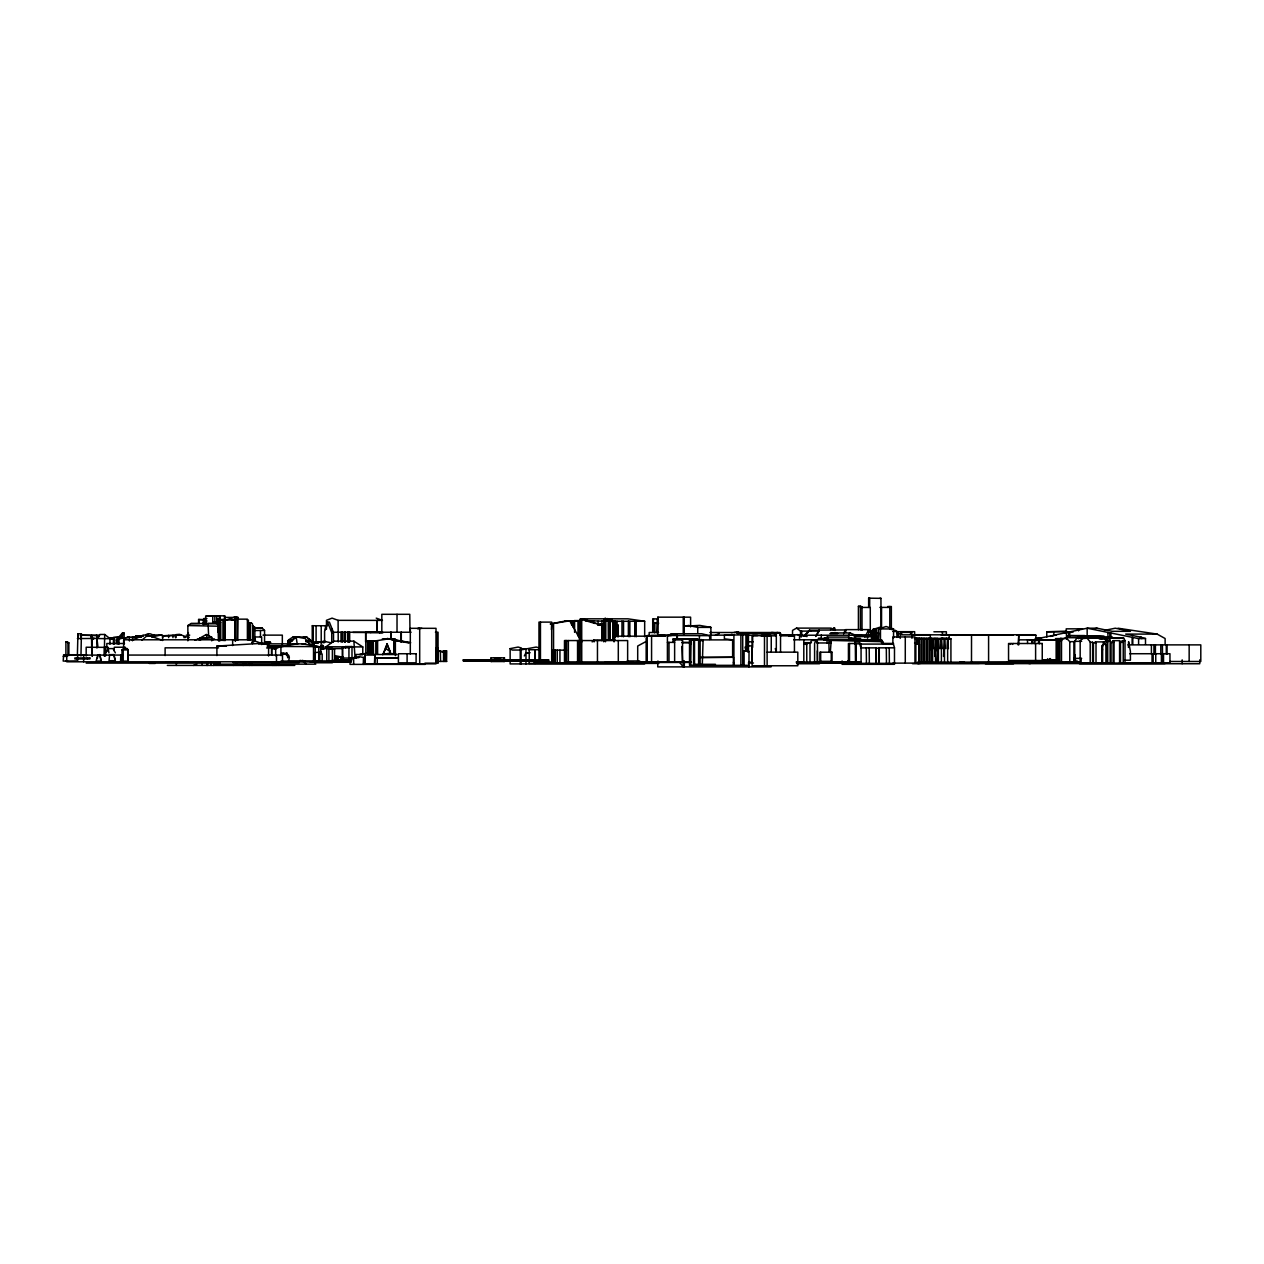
<?xml version="1.0" encoding="UTF-8"?>
<svg xmlns="http://www.w3.org/2000/svg" width="1264" height="1264" viewBox="0 0 1264 1264"><rect width="100%" height="100%" fill="white"/><g stroke="black" fill="none" stroke-linecap="round" stroke-linejoin="round"><path stroke-width="1.5" d="M80.975 639.347L81.402 633.785L77.926 633.785L77.373 655.795M336.066 656.727L337.551 661.23L337.551 657.296L336.066 657.296L336.066 661.23L337.551 657.296L343.318 657.296L343.318 661.23M791.785 634.812L789.889 635.571M216.887 655.574L216.918 646.078L267.636 642.965L268.584 643.423L268.584 656M1077.513 661.056L1074.732 662.842L1074.732 641.354L1076.77 638.162L1103.962 638.273L1106.995 641.875L1106.995 662.842M651.576 662.162L651.576 635.508L677.299 635.508L677.299 639.063L676.825 635.508L671.342 633.738L668.624 635.508M237.679 640.358L237.948 617.401L234.962 616.99L226.224 620.039M700.13 639.916L698.613 640.516L703.1 640.516L700.13 639.916L700.114 665.338M287.797 657.77L287.576 656.079M288.871 659.855C291.526 652.777 281.935 652.382 282.235 655.4M91.245 637.198L91.545 635.255L91.687 648.606M1128.436 647.452L1128.61 641.67L1130.411 651.308L1130.411 660.203L1124.375 660.203M684.44 661.214L684.251 666.886L684.251 661.151M934.696 656.411L935.486 638.699L949.691 638.541L941.396 638.431L944.492 638.652L944.492 662.32M281.73 654.357L281.856 653.077L284.526 653.583A4.629 1.296 35.6 0 1 285.237 654.088M551.42 629.583L551.704 624.005M940.906 648.669L941.396 638.905L937.288 638.699M930.952 649.554L931.521 638.604L915.041 638.288M943.529 656.458L944.492 638.873L928.487 638.383M947.084 648.637L947.637 638.873L949.469 638.352L950.923 638.81L950.923 662.32M1018.041 644.83L1018.768 635.192L1035.864 635.192L1035.864 640.974M873.914 630.088L872.429 630.088L872.397 639.3M861.068 643.85L858.793 642.08L855.001 642.08L854.827 643.787L861.068 643.85L861.068 663.347M96.933 648.037L96.933 638.557L99.856 634.465L104.691 634.481L104.296 656.063M217.945 632.095L218.593 626.217L218.593 640.832L218.182 623.231L215.544 623.357M1075.174 654.641L1074.732 658.37L1076.77 662.842M206.048 624.321L206.632 620.482L205.748 624.305M827.051 640.153L825.898 640.153L826.387 638.81L828.236 638.81L828.884 640.153L823.765 639.995M97.344 658.418L97.944 654.799L99.856 654.657L101.262 661.088L96.111 661.088L97.944 654.799M608.553 618.744L608.553 640.074L608.411 622.615L611.365 618.791L610.228 622.615L610.228 640.042M98.513 637.009L99.666 635.065M145.992 634.607C150.037 631.51 155.504 637.024 153.687 635.839M154.176 634.607L153.687 636.519L161.429 634.986L163.593 636.44M202.793 623.958L203.852 619.723L203.852 624.511M604.192 621.256L605.567 618.286L604.239 621.13M67.687 661.072L63.2 661.072L63.611 654.736L74.766 654.736M153.687 636.519L154.097 634.986L161.429 634.986M1055.077 640.311L1055.598 638.573L1061.902 638.573M873.566 629.425L874.372 628.887L872.887 629.504L872.887 640.88M828.884 643.376L831.206 640.437L830.306 652.556M772.367 633.896L763.772 633.896L763.33 635.318L764.546 634.812M1059.801 641.117L1060.654 638.446L1067.021 638.478M333.396 632.158L329.383 622.109L327.534 622.109L324.595 631.194L324.595 641.907M387.179 644.15L382.755 654.768M220.758 640.69L220.758 622.109L217.519 620.766L217.013 622.473L212.763 622.473L212.731 615.931M384.856 650.186L383.213 654.231M1105.921 662.842L1105.921 645.446L1104.199 642.302L1101.797 646.267L1101.797 662.842M1102.635 662.842L1102.635 646.267L1104.199 642.302M828.173 638.952L827.762 640.153M828.884 642.965L817.271 642.965M810.003 662.036L810.003 643.392L811.662 640.453L815.817 640.453L814.585 643.392L814.585 662.036M843.641 633.738L845.711 629.63L868.716 629.63L868.716 636.835M864.892 637.182L868.716 629.63M831.206 640.437L882.556 641.701L881.703 643.376L881.703 639.789L793.681 639.789M524.339 655.937L525.982 652.745L529.9 652.745M815.691 636.487L818.946 630.167L818.946 631.273M1046.766 637.135L1046.766 631.763L1066.879 631.431L1066.216 632.727L1066.216 628.84L1082.537 628.84M843.641 633.627L845.553 629.946L819.593 630.072L816.512 635.729M603.418 621.256L604.777 618.665M283.721 653.077L282.915 654.468M609.311 640.042L609.311 622.615L610.702 620.087M105.765 652.888L108.198 648.622L112.97 648.59L115.387 652.888M1084.401 636.124L1095.477 635.887L1104.151 636.44L1104.151 637.309L1078.619 636.392M248.423 624.732L249.087 623.594L249.782 624.226L249.782 639.758M1066.247 638.731L1068.017 635.571L1084.717 635.571M855.112 638.462L855.112 635.018L850.024 632.948L848.697 635.018L848.697 638.462L856.139 638.462M97.834 646.157L96.965 638.557L113.981 638.699L113.981 644.34M77.373 638.557L91.703 638.494L91.561 635.239L91.687 638.541L94.468 638.573M223.87 620.055L220.284 620.055L220.173 615.821M370.226 641.512L366.955 641.006M277.685 648.1L278.933 646.489L318.812 646.615L301.859 643.755M288.382 644.119L296.155 636.851L305.272 638.557L310.423 645.351M268.537 643.534L264.018 644.04M117.252 643.408L116.32 639.821L119.527 638.683L124.125 633.059L122.403 633.074L116.32 639.821L116.32 643.708M325.986 646.773L333.917 641.148L353.873 641.148L362.784 646.931L362.784 653.962M603.734 641.796L605.251 639.979L614.825 639.979M605.456 620.782L607.937 618.633L604.397 618.886M607.573 618.665L605.788 620.75L605.772 640.074M135.912 635.839L141.837 636.313L136.101 635.839M288.081 644.119L291.368 640.421M592.168 641.922L593.78 640.137L612.55 640.184M803.872 636.124L809.434 630.167L818.946 630.167M281.809 654.246L281.098 655.431M320.598 642.586L325.527 641.385M1010.173 644.419L1011.01 643.534M1012.417 644.419L1013.254 643.534M762.382 635.318L763.772 633.896M804.157 636.124L808.123 632.348M211.752 640.848L211.752 637.309L206.301 634.496L199.538 638.336L202.698 637.467M122.008 649.917L123.603 648.479L126.906 648.479L128.264 649.917L128.264 661.119L122.008 661.119L122.008 649.917L128.264 649.917M141.837 640.248L147.841 635.049L161.223 639.932M604.429 640.279L604.429 625.19L603.197 624.147L601.98 625.19L601.98 639.663M601.601 625.19L603.197 624.147M213.932 621.935L212.731 622.52L215.702 622.473L217.519 620.766M287.655 657.264L287.576 656.458M215.702 622.109L220.758 622.109L214.848 622.473L214.848 615.931M830.211 640.548L831.096 643.376M291.826 640.611C292.537 638.067 287.718 642.317 290.91 639.758L290.941 640.611M287.923 644.387L287.923 640.611L290.91 639.758M310.533 640.611L306.962 637.151L296.756 636.914L290.53 640.611M287.923 640.611L289.124 640.611M290.53 640.579L291.826 639.726M288.65 644.387L288.65 639.837L293.122 636.914L296.756 636.914M80.232 635.587L81.038 635.065M187.862 640.832L187.862 625.554L190.99 623.563L216.413 623.515L219.114 626.233L219.114 640.864M1066.468 632.427L1066.468 638.62M318.733 652.477L320.914 651.971L322.178 654.357L322.178 660.914L314.957 660.914L315.226 652.477M320.914 651.971L314.957 652.635M833.608 629.993L831.112 628.113L796.541 628.113L792.528 630.388L792.528 634.212M645.872 641.622L637.704 646.015L637.704 661.878L690.855 662.099M287.07 653.014L280.813 654.562M734.068 632.458L738.397 631.858L738.46 633.011L737.102 633.011L737.102 631.937L738.46 631.953M823.148 639.347L827.636 637.072L848.097 637.072L854.385 639.347L821.726 639.205L827.636 637.072M737.196 632.458L738.397 631.858M830.59 629.598L834.635 627.876L835.362 630.436M1055.219 635.413L1056.341 634.86L1055.187 634.86M132.451 640.295L143.259 635.049L147.841 635.049M872.887 629.504L881.008 626.865L880.961 598.346L868.637 598.172L868.637 607.431M198.59 623.326L198.59 619.55L204.8 619.455M266.609 647.942L272.171 647.642L275.615 649.175M213.411 665.417L216.681 663.963M233.413 665.417L236.905 663.853M1046.766 631.763L1066.879 631.431M252.5 643.629L252.468 623.8L251.346 622.978L250.288 623.436L250.288 640.358M1081.399 638.162L1082.49 637.704L1065.979 637.704L1061.507 639.6L1061.507 662.842M855.001 642.08L854.827 643.518M77.831 655.131L66.755 655.273L84.609 655.1M342.433 661.783L342.433 647.753L348.943 647.753L351.992 646.552L351.992 659.871M715.408 635.097L719.216 633.596M757.61 635.539L752.665 635.539L752.665 647.389M729.012 635.413L732.046 634.244M342.433 647.753L345.53 646.552L351.992 646.552M337.551 661.23L337.551 656.727L336.066 657.296L337.551 657.296M251.868 642.381L255.265 641.117L263.813 644.277M134.332 637.009L132.515 637.688L141.442 637.009L127.316 637.119M749.031 665.338L689.528 665.338L689.528 640.39L691.187 639.758L690.776 643.961M194.703 640.248L197.769 639.157L214.58 639.157L211.546 640.216M954.636 635.286L956.722 635.286M689.528 640.39L694.521 640.074L694.521 665.338L693.636 659.508M225.182 640.548L225.182 619.502L216.776 619.502L220.758 619.407M948.269 638.652L930.288 638.462L930.288 634.718L911.96 634.718L911.96 638.304M193.392 665.417L196.773 664.295M878.638 640.722L878.638 628.903L886.096 626.517L893.553 628.966L893.553 638.004M119.527 638.683L129.434 637.277L129.434 640.974M1104.752 637.799L1101.26 638.604L1104.752 637.799L1107.722 642.096L1104.025 637.799M266.593 641.843C261.806 642.776 276.563 641.986 268 643.139L266.593 641.843L270.212 641.843M1087.403 637.293L1112.494 637.293L1104.151 637.309M92.272 656.063L92.225 638.067L96.933 638.557M463.319 659.808L548.623 659.855L548.623 660.882L463.319 660.835L463.319 659.808L548.623 660.882M118.974 644.245L118.974 638.573L124.125 637.277L124.125 633.059M940.211 638.541L942.754 638.573M794.44 652.161L794.44 635.824L788.641 636.313M731.998 635.113L732.962 634.891M118.974 638.573L129.434 637.277M1035.864 635.192L1031.772 634.939M1018.784 634.733L1016.746 634.939M419.3 628.255L417.531 628.635L421.876 628.319M690.697 665.338L691.108 639.758M1069.739 632.648L1073.262 631.921M1093.486 628.951L1097.089 628.208L1112.241 631.321L1130.474 631.336L1115.275 628.208L1104.515 630.404M1037.791 638.62L1087.166 628.208L1097.089 628.208M1050.305 636.408L1053.828 635.697L1053.828 631.763M683.935 633.833L683.935 626.217L699.703 625.396L710.905 627.386L710.905 639.063M566.398 620.814L550.219 624.005L569.732 620.814L581.709 642.175M644.672 663.916L510.135 663.916L510.135 648.637L518.114 647.057L521.432 647.99M318.165 643.218L313.978 643.329L313.978 646.947M510.135 648.637L512.204 650.044L520.247 650.028L536.173 647.057L539.507 647.99M313.978 643.329L324.058 641.369L330.947 642.728M425.21 664.374L350.033 664.374L350.033 658.307L358.929 656.616L364.885 657.754L364.885 664.374M384.414 654.152L389.77 653.14L396.88 654.531L374.255 654.499L366.939 653.14L359.64 654.531L362.847 654.515L356.037 654.468L356.037 658.307M112.291 638.889L113.728 638.62L110.063 638.889L113.476 638.415M873.977 633.185L876.868 632.916L873.977 633.185L874.167 637.056M231.47 619.992L235.673 619.834L223.475 620.071M580.081 661.878L580.223 619.091L595.328 623.547M580.223 619.091L582.767 618.902L601.854 625.206L601.854 640.69M368.582 653.741L368.582 641.164L365.817 641.196L370.668 641.022L369.625 641.211L369.625 653.741M369.625 641.211L373.322 640.943L373.48 653.741M373.48 641.196L391.097 638.494L395.379 639.363L395.379 655.621M388.064 638.494L386.958 638.636L390.955 638.952M374.855 663.837L374.855 655.036L364.775 655.1L364.775 663.837L436.017 663.837L436.017 628.319L410.31 628.319L410.31 653.962M374.855 655.036L374.428 663.837M280.924 655.621L280.924 646.473L297.988 643.755M741.541 634.007L746.724 633.343L746.724 650.834M917.901 663.695L923.51 662.968M741.826 633.833L746.724 633.343M118.168 636.93L110.331 638.036L113.981 638.699M803.809 644.119L806.764 644.482L806.78 661.973M1068.017 635.571L1104.151 636.44M351.297 660.598L329.098 661.862L329.098 660.835L351.297 659.571M918.849 663.094L918.849 643.882L915.847 644.198L915.847 663.094M733.436 657.264L700.114 657.47L733.436 657.264L733.436 665.338M329.098 660.835L351.202 659.555M329.098 661.862L351.202 660.582M162.645 637.672L162.645 635.824L180.831 634.686L175.996 634.686L175.996 637.672M175.996 634.686L179.456 634.386L188.905 637.672M162.645 635.824L174.78 635.681M937.509 638.541L932.405 638.715L932.405 662.32L932.658 638.699L933.401 648.543M520.247 649.222L525.982 648.78L520.247 649.222L520.247 663.916M274.746 647.847L272.708 648.021L275.615 649.364M896.966 633.533L898.246 633.438L898.246 637.356M199.791 638.099L211.752 637.309M585.817 620.545L604.571 621.272M668.356 635.681L671.342 635.508M569.732 620.814L564.803 621.256L580.097 620.545M610.939 621.272L644.672 621.272L644.672 636.787M635.808 621.13L644.672 621.272M575.452 620.972L569.258 620.972M136.101 636.313L139.625 635.934M253.274 626.976L254.838 627.307L254.838 640.769L254.775 636.977M1076.77 638.162L1123.633 638.051L1125.007 640.611L1125.007 663.252L1078.034 663.252M1087.277 638.162L1089.647 638.067M1099.949 638.415L1103.962 638.273M593.638 621.193L585.88 620.75L593.432 620.798M796.541 628.113L800.523 631.099L817.081 631.084M574.377 620.545L579.481 620.75L579.481 639.71M310.043 645.746L313.851 645.667M931.521 662.32L931.521 638.51L914.362 638.415M604.018 622.868L603.686 620.782M264.555 643.961L264.555 630.452L254.664 630.531M739.709 633.311L745.965 634.844L724.398 635.128L724.398 638.826L732.63 639.884L732.63 657.47M113.918 654.594L109.652 654.657L109.02 660.709L115.356 660.709L113.918 654.594L115.04 660.709M1087.166 636.882L1087.166 628.208L1138.595 638.62L1145.5 638.494L1145.5 644.371M542.098 660.045L540.66 660.061L548.623 659.855M254.585 627.86L261.869 627.75L264.555 630.452M876.347 663.347L876.205 647.832L861.068 647.911L860.057 645.367M1099.712 638.241L1098.163 638.257L1102.24 638.257M1065.979 637.704L1069.786 641.67L1074.732 641.622M1081.052 638.336L1086.124 638.257M1123.633 638.051L1101.26 638.099M353.667 657.612L353.667 664.374M368.582 641.164L367.808 653.741M858.414 629.772L858.414 606.325L860.452 606.325L862.001 606.752L862.001 630.246M1086.993 637.119L1091.717 637.34M1074.732 641.354L1081.668 641.322M688.043 625.396L697.744 627.386L710.905 627.386L704.001 626.802M98.513 635.46L81.275 635.223L98.513 635.46L98.513 637.135M309.253 639.821L307.768 638.541L310.533 639.821M1078.318 637.546L1082.11 637.53M1106.3 638.051L1107.722 640.674L1110.155 640.674L1111.072 642.396L1111.072 663.252M1125.007 640.611L1122.321 640.627L1122.321 642.396M1113.126 663.252L1113.126 640.658L1119.588 640.627L1120.504 642.365L1120.504 663.252M1106.995 641.875L1095.193 641.907L1096.014 642.886L1096.014 662.842M1111.072 642.396L1114.042 642.381L1114.042 663.252M1120.504 642.365L1123.238 642.349L1123.238 663.252M77.989 655.131L86.805 655.1M63.2 656.395L66.913 656.379M747.64 634.686L748.462 634.686L748.462 651.924M942.407 631.779L942.407 634.639L946.388 634.654L946.388 631.779L933.906 631.779M1141.787 638.62L1141.787 637.404L1140.112 637.404L1145.5 638.494M65.902 655.258L65.902 641.749L66.723 641.749L68.872 642.87L68.872 655.589M1080.167 662.842L1080.167 640.469L1083.122 638.415L1087.151 638.273L1090.2 641.907L1093.423 642.902L1093.423 662.842M1093.423 642.902L1096.014 642.886M858.161 663.347L894.485 663.347L894.485 647.816L879.128 647.832L879.128 663.347M868.637 598.172L869.695 598.172L869.695 607.431M879.902 598.346L880.961 598.346M858.414 606.325L862.001 606.752M861.621 607.431L870.28 607.431L870.28 632.142M879.902 607.399L889.793 607.399M207.138 616.105L219.304 616.105M224.692 617.417L237.948 617.401M657.722 617.164L690.602 617.164L690.602 626.912M206.933 618.554L203.788 618.554L203.567 624.637M583.968 618.823L627.908 618.823L643.092 621.035M658.181 618.902L652.714 618.902L652.714 632.348M236.226 619.155L247.396 619.155L247.396 639.679M247.396 620.182L248.423 620.182L248.423 640.042M609.406 620.75L604.018 620.75L604.034 640.279M574.377 620.798L580.097 620.798M607.937 620.782L601.933 620.782L601.933 624.637M610.954 620.782L612.661 620.782M248.202 622.978L251.346 622.978M654.452 622.899L658.528 623.136L654.452 622.899L654.452 632.458M190.99 623.563L199.665 623.563M216.413 623.515L208.054 623.515L208.623 635.571M618.207 636.803L618.207 625.206L615.726 624.653L615.268 636.677M601.854 625.206L597.082 624.116M604.429 625.19L602.928 624.147M614.873 630.515L614.446 625.159L614.446 630.926M618.207 625.206L617.78 636.756M312.255 625.743L327.581 625.743M252.468 625.917L254.775 627.26M697.096 626.217L683.935 626.217M255.233 627.75L261.869 627.75M878.638 628.903L893.553 628.966M615.536 630.831L613.656 630.831L613.941 634.244M871.749 633.691L869.237 630.957L872.824 631.005M615.268 631.084L616.563 631.084M869.395 631.321L873.266 631.321M897.819 631.684L914.646 631.684L914.646 634.623M411.069 632.237L331.737 632.237L331.737 641.97M435.432 632.237L438.055 632.237L438.055 661.42M370.194 632.458L371.079 632.458M658.576 632.506L649.175 632.506L649.175 636.313M709.862 632.506L779.762 632.506M900.979 632.379L911.786 632.379L911.786 634.354M878.638 632.853L878.101 640.722M830.78 632.948L850.024 632.948M748.304 633.406L772.525 633.201L776.317 635.887L760.691 635.618M1064.983 633.375L1065.236 632.158M771.609 632.442L780.536 633.39L780.536 652.161M829.863 633.564L837.684 633.548M671.342 633.738L701.725 633.738L709.689 635.666L709.689 639.458M897.977 633.738L901.832 633.738M746.724 634.686L747.624 634.686L747.64 651.924M940.827 634.702L965.854 634.939M780.394 634.812L799.543 634.812L799.543 639.505M1033.81 634.733L900.205 634.844L900.205 638.415M186.298 635.144L189.726 635.144M262.975 635.128L282.33 635.128L282.33 644.561M659.302 635.192L670.031 635.192M709.704 635.192L733.167 635.097M779.714 635.034L793.713 635.034M798.643 635.223L866.567 635.223L867.562 638.162M872.429 630.088L872.887 635.049L874.372 635.049M946.641 635.018L1002.573 635.018M748.272 635.286L763.503 635.286M854.353 635.365L861.637 635.365M867.12 635.381L870.785 635.381M665.196 635.539L647.231 635.539L647.231 662.162M709.689 635.666L676.825 635.508M146.829 635.839L153.845 635.839L146.987 636.313M780.536 635.824L794.44 635.824M1092.459 635.887L1095.477 635.887M665.291 636.187L614.067 636.187L614.067 641.907M143.401 636.298L136.101 636.124L141.837 636.124M854.18 636.582L872.413 636.582M151.617 637.04L153.623 637.04M254.664 636.977L261.664 636.977L261.664 644.561M303.36 637.151L306.962 637.151M109.241 637.988L113.792 637.988M1036.132 638.194L1041.03 638.194M826.135 638.573L818.266 638.431L820.273 638.541M848.697 638.462L860.61 638.462M950.923 638.81L944.492 638.873L945.235 648.637M1110.377 638.92L1099.269 638.92L1099.317 637.277M673.033 642.381L673.033 639.063L697.602 639.063M673.033 639.063L698.692 639.394M1034.963 639.458L1041.552 638.81M860.626 639.647L872.46 639.647M252.5 639.789L123.635 639.789L123.635 649.38M681.912 646.457L682.544 662.162L682.544 639.9L673.823 639.9L674.628 639.41L674.628 662.162M691.187 639.9L732.63 639.884M1018.8 639.837L1038.487 639.837L1038.487 643.439M1038.85 639.932L1061.792 639.837M690.697 640.074L694.521 640.074M1029.718 640.184L1061.776 640.09M306.141 640.816L312.366 640.911M305.888 641.053L310.754 641.053L308.953 640.627L308.953 638.573L308.748 640.611M747.719 641.796L753.218 641.796M305.967 641.843L322.747 641.907M880.945 641.701L882.556 641.701M667.408 642.381L674.628 642.381M691.345 642.539L681.754 642.539L690.729 642.633M65.902 641.749L68.872 642.87M647.231 642.712L646.899 662.162L691.345 662.162M803.778 642.697L811.472 642.697M810.477 643.028L804.82 643.028L806.78 644.466M124.488 643.502L106.824 643.502L106.824 647.247M882.335 643.423L893.553 643.423M258.535 643.866L305.746 643.866M308.574 644.198L313.93 644.198M918.849 643.882L916.732 643.882L919.386 644.261L919.386 663.094L892.874 663.142M859.567 644.087L893.443 644.087L894.485 647.816M1127.851 644.877L1200.8 644.877L1200.8 661.483L1169.927 661.483M1105.921 645.446L1103.377 642.302M267.541 645.841L288.619 645.841M747.64 645.904L751.764 645.904L751.764 662.21L748.778 662.21M267.115 646.062L289.661 646.062M1102.635 646.267L1101.797 646.267L1102.524 649.949M315.226 661.104L315.226 646.473L320.614 646.899L320.614 654.357M281.477 646.899L275.663 646.899L275.663 655.795M315.226 646.473L320.614 646.899M108.056 647.373L86.173 647.247L86.173 656.063M125.326 647.247L114.25 647.247L114.25 650.77M218.561 647.832L165.11 647.832L165.11 655.574M271.792 655.242L271.792 647.8L274.746 647.974M321.04 648.148L331.99 648.148M328.909 661.467L328.909 648.606L334.565 648.906L334.565 661.467L287.592 661.467M271.555 648.574L275.204 648.574M322.02 648.606L342.591 648.606L342.607 661.783M876.347 648.211L879.27 648.211L879.27 663.347M320.803 648.827L324.042 648.827L322.747 648.479M328.909 648.606L334.565 648.906M528.731 649.728L538.401 649.728M566.541 650.154L552.921 650.154L552.921 663.316M747.624 650.834L742.726 650.834L749.031 651.45L748.952 666.886M767.122 652.161L797.805 652.161L797.805 665.765L752.112 665.765L752.112 635.618L771.245 635.618L771.245 652.161M1129.668 653.725L1169.958 653.725L1169.958 662.763L1123.807 662.763M122.624 655.068L66.755 655.147L66.755 661.799L351.455 661.767M128.122 655.068L282.488 655.068L282.488 661.799M337.551 656.727L335.039 656.727L335.039 661.23M500.686 657.849L494.35 657.849M358.944 657.628L350.033 658.307M374.586 657.754L397.876 657.754M342.386 658.07L352.214 658.07M374.823 658.102L398.397 658.102M1081.668 658.37L1073.91 658.37L1074.732 662.842M1042.579 659.966L1056.151 659.966L1056.151 640.184M1043.558 660.203L1059.437 660.203M1046.371 660.377L1058.41 660.377M65.902 661.04L77.657 660.914L77.657 655.289M627.149 660.977L639.742 660.961M280.924 661.104L329.951 661.23M331.279 661.23L351.266 661.262M437.312 661.42L446.729 661.42M821.126 661.767L859.868 661.736M959.818 661.751L964.432 661.751M1043.464 661.799L1079.63 661.783M166.469 662.02L188.225 662.02M269.358 662.067L276.279 662.067M310.265 661.973L326.128 661.973M337.267 661.957L351.092 661.957M553.79 661.973L538.97 661.973L538.97 622.109L551.704 622.109L551.704 661.973M632.474 661.973L564.487 661.878L564.487 640.564L627.639 640.564L627.639 661.878M796.209 661.973L835.014 661.973M1030.113 661.909L1048.741 661.909M1066.247 661.973L1078.792 661.973M796.652 662.304L803.051 662.304M827.162 662.368L861.068 662.131M917.427 662.162L1035.864 662.162M233.003 662.573L299.268 662.573M315.194 662.399L316.063 662.383M604.287 662.589L691.44 662.415M817.84 662.605L842.614 662.605M971.763 662.573L1058.347 662.383L1058.347 658.56M314.641 662.763L332.369 662.763M796.462 662.826L858.793 662.826M965.522 662.699L1039.545 662.652M1107.722 662.842L1058.553 662.842L1058.553 641.859L1059.801 640.627L1059.801 662.842M86.173 663.11L220.299 663.11M243.446 663.142L246.385 663.142M424.925 663.158L438.229 663.158L438.229 648.084L436.301 648.021M533.645 663.063L617.669 663.063M645.809 663.047L658.86 663.047M748.304 663.015L753.47 663.015M1013.017 663.063L1072.393 663.063M528.731 663.41L658.481 663.41M811.567 663.189L842.709 663.189M919.497 663.252L979.316 663.363M149.105 663.442L155.267 663.442M912.561 663.695L1165.124 663.537M274.399 663.821L277.385 663.821M796.778 663.742L819.53 663.742M985.367 663.774L1013.57 663.774M1079.393 663.742L1199.741 663.742L1199.741 659.871M214.122 664.153L315.747 664.153M693.604 664.311L715.471 664.311M894.549 664.311L842.093 664.311L842.093 660.898M167.322 665.417L294.781 665.417M771.087 666.886L657.722 666.886L657.944 660.977M203.867 619.929L198.59 619.55M326.475 629.33L326.475 620.308L332.069 618.128L338.088 620.34L382.439 620.387L376.23 618.128M1066.848 632.49L1069.312 632.49M382.55 632.49L379.01 632.521L382.471 632.537M379.879 632.49L366.576 632.442M1165.124 644.371L1165.124 638.525L1157.145 634.101L1125.655 634.086L1141.787 637.404M942.407 634.639L946.388 634.654M855.396 635.365L871.465 635.365M1037.791 638.257L1041.046 638.257M1081.399 638.304L1082.821 638.304M118.389 637.53L113.428 637.514L113.428 644.213M325.401 646.757L362.784 646.931M525.982 652.745L529.727 652.761M352.909 632.442L383.245 632.553M320.993 645.114L323.6 646.394L320.993 645.114L320.993 649.775M463.319 660.835L542.098 661.072M690.697 639.837L698.613 639.884L698.613 665.338M990.755 634.97L1013.033 635.16M216.918 646.078L226.382 646.141M934.444 638.699L935.486 638.699L936.387 650.518M219.114 626.233L187.862 625.554M323.173 642.475L324.548 642.491L321.878 642.444M977.751 634.986L986.552 634.986M293.122 636.914L297.798 637.024M387.574 638.841L408.999 642.586M280.924 646.473L283.215 646.536M395.379 639.363L394.368 639.315L395.19 639.473M392.425 639.221L394.842 639.458M746.424 634.575L748.462 634.686M271.792 647.8L276.563 648.148M1035.2 638.668L1039.529 638.999M443.032 651.829L444.501 652.066L438.039 651.071M658.37 623.484L654.641 623.184L654.641 632.679M440.378 651.181L440.583 661.42M1087.403 636.424L1091.717 636.914M934.444 638.573L935.486 638.683L935.486 662.32M1118.024 628.208L1157.145 634.101M443.016 651.892L444.391 652.113M386.199 638.762L382.36 638.857M1026.716 663.031L1030.223 663.647M437.312 650.628L443.301 651.813L443.301 650.786L446.729 650.786L446.571 661.42M391.619 639.205L410.689 642.712M391.84 639.805L408.525 642.87M397.101 640.895L400.878 641.591M443.174 651.861L444.549 652.066M343.318 657.296L335.229 655.732M797.505 634.591L807.096 636.55M322.889 641.385L324.548 641.78M96.333 635.271L97.123 637.277L97.123 635.46M914.551 642.949L919.386 644.261M777.091 632.442L780.536 633.39M110.331 637.672L113.428 638.541M1007.534 661.688L1011.153 662.794M300.074 660.345L303.613 661.467M302.222 660.345L305.746 661.467M966.186 635.286L964.116 634.702M197.769 639.157L200.502 640.327M747.64 650.849L749.031 651.45M188.905 636.961L188.352 637.672M809.434 630.167L811.014 631.084M898.973 631.763L892.795 631.321L895.117 630.278L896.966 631.4L896.966 637.419M737.102 633.011L738.508 633.864L737.102 631.937M682.544 639.9L681.754 639.9M385.299 648.084L389.928 651.529L386.831 644.055M104.691 634.481L109.968 638.604L109.968 644.261M303.36 661.72L306.236 664.153M855.112 637.925L856.139 638.841M1073.91 641.622L1073.91 662.842M93.315 639.221L92.225 638.067M869.237 630.957L871.749 633.675M613.514 623.515L614.873 625.159M679.621 662.383L683.239 666.886L683.239 660.977M126.906 648.479L128.059 649.917L128.059 661.119M281.919 653.204L282.062 653.425A4.361 1.232 35.6 0 0 282.678 654.167M613.656 640.042L613.656 622.615L611.365 618.791L611.507 620.75L614.667 620.75L614.667 640.074M610.591 618.791L612.771 622.615L612.771 640.042M815.817 640.453L817.46 643.392L817.271 639.868M1113.126 640.658L1114.042 642.381M1122.321 640.627L1123.238 642.349M882.367 641.117L883.52 643.376M218.182 623.231L219.557 625.964M826.387 638.81L826.909 639.868M409.994 632.237L409.773 614.304L381.823 614.304L381.823 632.237M604.982 618.286L605.503 619.407M387.211 644.055L390.086 651.497M219.02 620.782L219.557 640.737M327.534 622.109L331.895 633.011M834.019 627.876L834.872 630.483M1060.654 638.446L1061.507 641.117M612.108 619.976L612.929 622.615M855.444 643.518L855.617 662.131L855.617 643.518M287.434 655.51L287.244 654.894A13.256 5.309 61.9 0 0 286.58 653.014M99.856 654.657L100.962 661.088M775.259 648.527L776.317 652.161L776.317 633.39M876.71 628.887L876.868 640.737M745.049 647.057L745.965 650.834L745.965 633.311M206.301 634.496L207.012 637.656M353.873 641.148L355.058 657.438M108.198 648.622L108.941 652.888M593.78 640.137L594.096 641.922M733.389 662.194L733.91 665.338L733.91 634.955M605.251 639.979L605.535 641.796M296.155 636.851L297.135 643.645M77.926 633.785L78.305 636.993M81.402 633.785L80.975 656M948.395 648.637L947.637 638.873L946.294 638.273M941.396 638.905L942.154 648.669M939.168 648.669L938.409 638.905L937.288 662.32L937.288 638.541M872.887 635.049L873.203 640.88M234.962 619.96L235.341 640.864M817.35 650.849L817.46 662.036L817.46 642.507M1189.155 644.877L1189.155 661.483M1182.172 659.871L1182.172 663.742M1167.035 644.877L1167.035 654.104M1166.293 644.877L1166.293 654.104M1163.528 653.725L1163.528 662.763M1162.39 644.877L1162.501 654.104M1161.885 653.725L1161.885 662.763M1161.411 653.725L1161.411 662.763M1160.81 644.877L1160.81 654.104M1155.754 653.725L1155.754 662.763M1155.407 644.877L1155.407 654.104M1153.921 644.877L1153.921 654.104M1153.179 653.725L1153.179 662.763M1152.041 653.725L1152.041 662.763M1151.409 644.877L1151.409 654.104M1138.595 638.62L1138.595 644.371M1132.797 637.419L1132.797 644.371M1132.133 637.419L1132.133 644.371M1119.588 640.627L1119.588 663.252M1110.914 633.074L1110.914 636.772M1110.155 640.674L1110.155 663.252M1109.839 632.948L1109.776 638.92M1107.864 632.458L1108.007 637.103M1107.722 640.674L1107.722 663.252M1092.602 641.907L1092.602 662.842M1090.2 641.907L1090.2 662.842M1081.115 658.37L1081.115 662.842M1078.555 628.84L1078.555 630.847M1078.619 635.887L1078.619 638.731M1075.316 658.37L1075.316 662.842M1069.581 631.795L1069.581 636.914M1069.786 641.67L1069.786 662.842M1068.649 631.905L1068.649 636.945M1058.015 640.09L1058.015 660.377M1056.767 640.09L1056.767 660.377M1050.479 658.56L1050.479 662.383M1049.452 658.591L1049.452 662.383M1047.556 658.781L1047.556 662.383M1039.419 640.184L1039.419 643.787M1035.611 643.502L1035.611 660.503M1034.552 639.837L1034.552 643.439M1034.331 639.837L1034.331 643.439M1031.993 639.837L1031.993 643.439M1031.756 639.837L1031.756 643.439M1027.537 639.837L1027.537 643.439M1018.768 634.97L1018.768 644.83M988.59 634.97L988.59 662.162M971.526 634.986L971.495 662.162M949.185 634.844L949.185 638.478M947.637 638.699L947.637 662.32M941.396 638.683L941.396 662.32M938.409 638.699L938.409 662.32M929.877 638.541L929.877 662.32M928.977 638.478L928.977 662.32M927.176 638.51L927.176 662.32M926.354 638.446L926.354 662.32M924.569 638.494L924.569 662.32M923.794 638.431L923.794 662.32M922.009 638.478L922.009 662.32M921.345 638.415L921.345 662.32M919.544 638.462L919.544 662.32M918.944 638.415L918.944 662.32M917.143 638.462L917.143 643.961M916.605 638.415L916.605 643.929M914.962 663.142L914.962 636.945L892.874 636.945L892.874 644.435M910.586 632.379L910.586 634.354M905.277 636.945L905.277 663.142M891.357 629.63L891.357 606.53L887.739 606.53L887.739 607.399M889.793 606.53L889.793 628.982M889.224 647.816L889.366 663.347M886.317 647.832L886.459 663.347M881.545 607.399L881.545 626.928M880.471 628.966L880.471 639.821M876.205 647.832L876.205 663.347M875.446 628.887L875.446 632.916M875.399 633.185L875.399 640.943M873.977 629.504L873.977 640.943M872.097 639.3L871.481 633.09L871.481 640.864M869.19 647.847L869.332 663.347M866.282 647.847L866.425 663.347M860.405 606.325L860.405 629.835M855.839 662.131L855.839 643.518L848.428 643.518L848.428 662.131M849.503 643.518L849.503 662.131M847.749 660.882L847.749 664.311M845.711 629.63L845.711 632.111M831.254 652.208L831.254 661.341M828.884 639.789L829.073 652.271M827.051 639.868L827.051 642.965M821.284 635.018L821.284 638.541M820.684 652.208L820.684 661.341M803.809 639.789L803.809 661.973M800.523 631.099L800.523 636.693M767.122 635.618L767.122 665.765M764.483 635.618L764.483 665.765M744.101 651.45L744.101 665.338M742.726 634.844L742.726 665.338M740.878 634.844L740.878 665.338M703.1 639.884L702.278 665.338M701.599 639.505L701.599 640.516M699.434 635.666L699.434 639.078M697.744 627.386L697.744 633.232M693.604 640.39L693.604 665.338M684.251 617.164L684.251 634.386M683.239 617.164L683.239 633.548M677.299 635.508L677.299 639.063M673.823 639.394L673.823 642.381M669.004 642.381L669.004 662.162M667.408 635.508L667.408 662.162M657.944 617.164L657.722 636.282M657.533 632.774L657.533 619.012L656.869 632.648M653.409 618.902L653.409 632.348M646.157 637.988L646.157 662.415M636.203 621.272L636.203 636.787M634.749 621.019L634.749 636.629M629.851 621.272L629.851 636.787M628.366 621.019L628.366 636.629M623.547 621.272L623.547 636.787M621.983 621.019L621.983 636.614M618.301 640.564L618.301 661.878M617.085 621.272L617.085 625.159M615.852 631.084L615.852 636.787M615.726 624.653L615.726 636.219M615.568 621.019L615.536 635.95M614.968 630.831L614.968 636.503M612.171 618.744L612.171 621.54M609.232 618.744L609.232 622.615M605.045 618.886L605.045 620.782M598.062 621.272L598.062 625.143M597.461 640.564L597.461 661.878M581.709 619.091L581.74 661.878M579.307 640.564L579.307 661.878M579.086 640.564L579.086 661.878M578.359 640.564L578.359 661.878M577.98 620.64L577.98 635.808M577.553 640.564L577.553 661.878M574.599 620.719L574.599 632.363M573.098 621.272L573.098 627.086M571.581 620.987L571.581 624.89M568.358 640.564L568.358 661.878M566.62 640.564L566.62 661.878M565.94 640.564L565.94 661.878M565.15 640.564L565.15 661.878M559.936 650.154L559.936 663.316M557.25 650.154L557.25 663.316M555.307 650.154L555.307 663.316M554.533 650.154L554.533 663.316M554.074 650.154L554.074 663.316M553.553 624.005L553.553 650.581M540.455 622.109L540.455 661.973M535.241 649.728L535.241 663.41M534.862 649.728L534.862 663.41M529.221 649.728L529.221 663.41M525.982 649.064L525.982 663.916M521.1 649.175L521.1 663.916M504.067 657.849L504.067 661.53M491.317 657.849L491.317 661.53M468.344 659.855L468.344 660.882M445.876 650.786L445.829 661.42M444.833 650.786L444.833 661.42M443.538 650.786L443.538 661.42M436.728 632.237L436.728 649.743M436.412 647.452L436.412 663.158M419.695 628.319L419.695 663.837M407.103 653.741L407.103 662.826M401.304 632.237L401.304 641.97M401.194 632.237L401.194 641.97M397.022 614.304L397.022 632.237M394.415 653.741L393.894 639.094L393.894 653.741M391.003 632.237L391.003 638.067M390.908 632.237L390.908 638.067M389.833 650.881L389.833 654.389M377.604 640.895L377.604 653.741M377.272 658.102L377.272 663.837M376.893 640.927L376.893 653.741M375.803 641.117L375.803 653.741M372.327 640.959L372.327 653.741M371.031 641.196L371.031 653.741M369.293 641.038L369.293 653.741M368.124 641.053L368.124 653.741M367.54 641.164L367.54 653.741M365.786 632.237L365.817 653.741M365.612 632.237L365.612 641.97M365.17 655.036L365.17 658.102M349.67 632.237L349.67 641.97M349.18 632.237L349.18 641.97M348.943 647.753L348.943 661.783M348.753 632.237L348.753 641.97M348.216 632.237L348.216 641.97M347.679 632.237L347.758 641.97M345.42 632.237L345.42 641.97M345.53 646.552L345.53 647.895M345.04 632.237L345.04 641.97M344.44 632.237L344.44 641.97M342.655 632.237L342.655 641.97M341.944 632.237L341.944 641.97M341.201 661.23L340.917 657.296L340.917 661.23M341.011 632.237L341.011 641.97M338.088 620.34L338.231 641.97M337.836 657.343L337.836 661.23M333.506 632.237L333.506 641.97M332.385 648.906L332.385 661.467M332.069 628.808L332.069 632.205M330.173 660.882L330.173 661.925M326.76 648.148L326.76 661.467M325.496 625.743L325.496 629.63M322.652 645.114L322.652 648.748M321.214 625.743L321.214 643.281M319.76 652.635L319.76 660.914M318.733 646.899L318.733 661.104M316.095 625.743L316.095 643.281M313.519 646.457L313.519 661.104M313.03 625.601L313.03 643.028M312.635 625.601L312.492 643.281L312.366 625.743M292.521 639.695L292.521 640.611M292.253 639.71L292.253 640.611M291.32 639.742L291.32 640.611M290.056 640.611L290.056 644.387M289.646 640.611L289.646 644.387M289.535 639.805L289.535 644.387M288.318 640.611L288.318 644.387M278.886 662.352L278.886 665.417M276.721 662.304L276.721 665.417M276.5 655.068L276.5 661.799M275.331 662.778L275.331 665.417M274.32 665.417L273.356 664.279L273.356 665.417M272.408 662.383L272.408 665.417M271.507 647.942L271.507 654.863M260.447 630.483L260.495 636.977M253.258 625.917L253.258 640.959M251.931 662.178L251.931 665.417M249.498 662.162L249.498 665.417M243.462 662.194L243.462 665.417M242.957 662.194L242.957 665.417M237.348 619.155L237.348 640.358M235.673 617.006L235.673 640.801M234.962 616.99L234.962 640.785M232.655 639.789L232.655 645.556M224.834 640.516L224.834 615.821L205.684 615.931L205.684 624.226M224.486 615.821L224.486 640.074M223.981 619.502L223.981 640.564M222.954 619.502L222.954 640.548M219.304 615.9L219.304 620.055M216.792 616.105L216.776 622.315M211.025 662.257L211.025 665.417M207.659 662.383L207.659 665.417M207.233 662.383L207.233 665.417M206.759 662.289L206.759 665.417M202.161 662.289L202.161 665.417M198.827 619.455L198.827 623.231M188.336 635.571L188.336 632.569L188.004 635.144M185.097 636.661L185.097 637.672M183.991 636.708L183.991 637.672M176.36 662.399L176.36 665.417M175.412 635.113L175.412 637.672M172.947 635.302L172.947 637.672M168.633 635.318L168.633 637.672M162.598 635.176L162.598 640.516M132.451 637.04L132.451 640.769M123.793 638.557L123.793 644.245M123.193 649.917L123.193 661.119M122.403 633.074L122.403 637.53M120.759 655.068L120.554 661.799M118.089 638.683L118.089 644.324M107.535 646.994L107.487 650.77M105.528 647.247L105.528 656.063M104.517 647.247L104.517 656.063M92.051 647.247L92.051 656.063M87.437 657.944L87.437 658.971M83.645 655.068L83.645 661.799M77.072 657.944L77.072 658.971M67.94 642.87L67.94 655.589M386.942 644.292A30.652 2.196 -69 0 1 385.852 647.152M386.184 647.294A29.072 2.639 -69 0 1 384.935 650.502M286.264 654.926A4.945 1.422 35.4 0 1 286.833 655.495M767.453 633.201L761.592 635.618L771.245 635.887L767.453 633.201M601.127 624.068L598.251 625.016L601.127 624.068M374.16 640.911L372.469 641.085L374.16 640.911M113.744 638.668L110.189 638.92L113.728 638.62M153.845 636.14L146.987 636.234L153.845 636.14M1042.247 643.502L1008.546 643.502L1008.546 660.503L1042.247 660.503L1042.247 643.502M275.994 645.746L274.399 645.746L277.385 646.489L275.994 645.746M832.044 652.208L819.909 652.208L819.909 661.341L832.044 661.341L832.044 652.208M416.093 653.741L398.397 653.741L398.397 662.826L416.093 662.826L416.093 653.741M363.621 657.501L363.511 664.374L363.621 657.501M504.462 657.849L490.906 657.849L490.906 661.53L504.462 661.53L504.462 657.849M89.855 657.944L74.876 657.944L74.876 658.971L89.855 658.971L89.855 657.944M377.272 620.403L377.209 631.874L377.272 620.403M801.502 631.099L801.455 636.677L801.502 631.099"/></g></svg>
